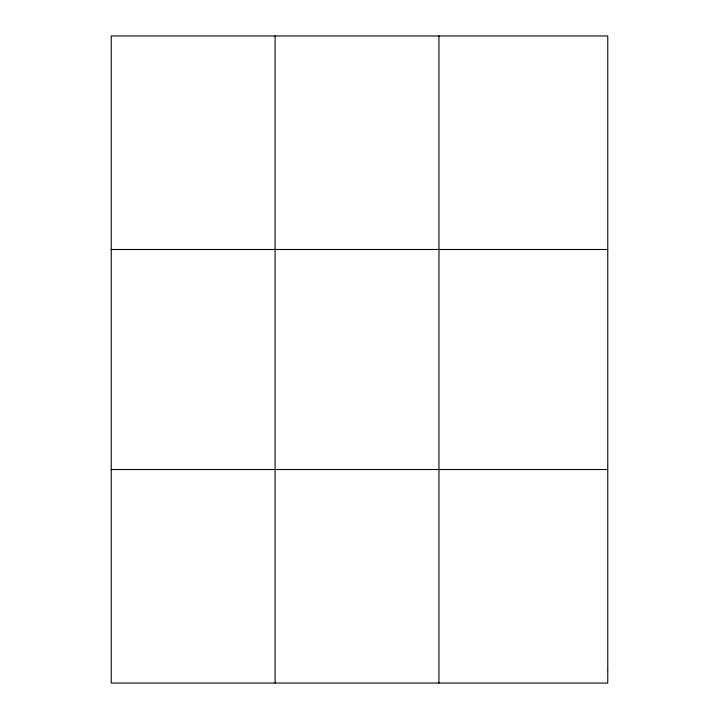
<?xml version="1.0" encoding="UTF-8"?>
<svg xmlns="http://www.w3.org/2000/svg" width="719" height="719" viewBox="0 0 719 719"><rect width="100%" height="100%" fill="white"/><g stroke="black" fill="none" stroke-linecap="round" stroke-linejoin="round"><path stroke-width="1.08" d="M275.089 35.95L275.089 683.05M438.941 35.95L438.941 683.05M111.238 249.493L607.762 249.493M111.238 469.507L607.762 469.507M607.762 670.485L607.762 683.05L111.238 683.05L111.238 35.95L607.762 35.95L607.762 670.485"/></g></svg>
